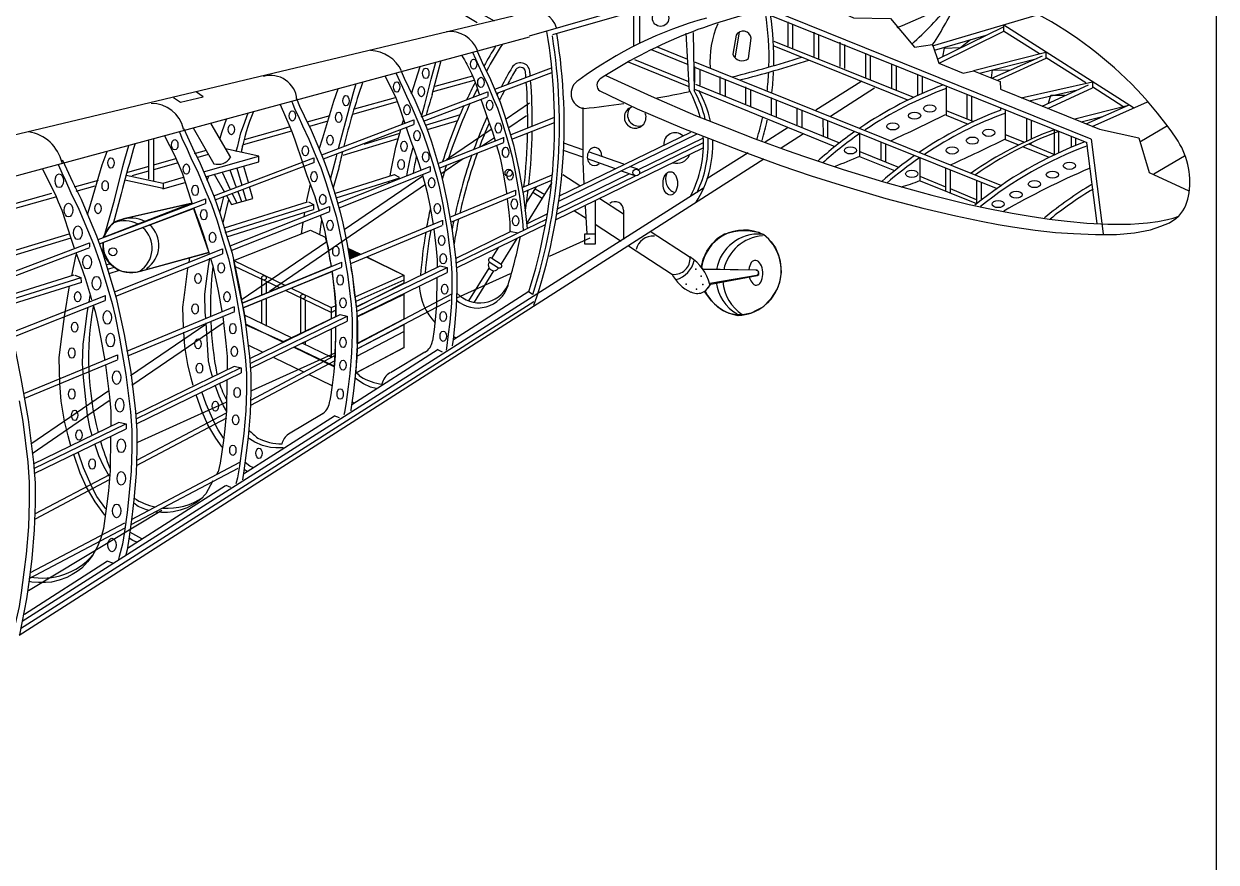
# Model space of a CAD drawing. Extents: x 4.3 to 16.6, y -10.2 to -1.3.
# Drawn here: x 12.383 to 16.594, y -5.822 to -2.862 of the extents above; entities that cross this region are included whole.
import ezdxf

# ---------------------------------------------------------------- set-up
doc = ezdxf.new("R2010")
doc.units = 0
doc.header["$MEASUREMENT"] = 0
doc.linetypes.add('0', pattern=[0])
doc.layers.get('0').update_dxf_attribs({"linetype": 'CONTINUOUS'})
doc.layers.add('1', color=7, linetype='CONTINUOUS')
doc.layers.add('2', color=7, linetype='CONTINUOUS')

# ---------------------------------------------------------------- blocks, each defined once
blk = doc.blocks.new('UNITCIRCLE0')
at = {"color": 0, "linetype": '0'}
blk.add_circle((0, 0), 1, dxfattribs=at)
blk = doc.blocks.new('75')
at = {"color": 0, "linetype": '0'}
blk.add_arc((0, 0), 1, 274.3775, 224.0945, dxfattribs=at)
blk = doc.blocks.new('86')
at = {"color": 0, "linetype": '0'}
blk.add_arc((0, 0), 1, 287.6478, 60.185, dxfattribs=at)
blk = doc.blocks.new('87')
at = {"color": 0, "linetype": '0'}
blk.add_arc((0, 0), 1, 288.1955, 61.4382, dxfattribs=at)
blk = doc.blocks.new('89')
at = {"color": 0, "linetype": '0'}
blk.add_arc((0, 0), 1, 107.05759, 73.83159, dxfattribs=at)

msp = doc.modelspace()

# ---------------------------------------------------------------- linework, layer by layer
at = {"layer": '1', "color": 7, "linetype": '0'}
for p, q in [((14.749458, -2.737336), (14.168305, -2.904882)), ((14.745111, -2.757834), (14.249767, -2.900641)), ((14.535945, -2.815859), (14.535945, -2.938905)), ((14.557582, -2.81262), (14.557582, -2.929193)), ((12.015532, -3.333522), (14.11113, -2.832839)), ((14.721547, -2.894707), (14.732881, -3.101303)), ((14.746481, -2.892333), (14.751015, -3.098928)), ((14.898416, -2.901747), (14.886645, -2.968966)), ((14.909046, -2.891008), (14.894238, -2.982092)), ((12.062643, -3.477628), (14.168972, -2.906852)), ((14.942077, -2.983285), (14.951189, -2.912088)), ((14.539253, -2.986945), (14.730737, -3.065035)), ((14.046779, -3.092335), (14.246807, -3.016574)), ((13.97234, -3.061377), (13.827173, -3.101895)), ((13.967747, -3.045794), (13.834349, -3.083029)), ((14.051447, -3.107207), (14.247666, -3.032887)), ((15.180361, -3.164782), (15.338449, -3.064897)), ((13.01614, -3.119278), (12.992606, -3.103325)), ((13.787971, -3.19036), (14.021095, -3.102064)), ((14.021199, -3.101273), (14.021199, -3.118267)), ((14.755334, -3.075066), (15.263267, -3.282208)), ((15.232176, -3.187467), (15.387809, -3.087908)), ((12.912191, -3.12201), (12.936302, -3.138354)), ((12.936302, -3.138354), (13.01614, -3.119278)), ((13.702045, -3.136822), (13.54359, -3.18105)), ((13.694001, -3.122203), (13.549924, -3.162419)), ((13.794229, -3.204629), (14.020978, -3.118747)), ((14.086648, -3.196727), (14.168693, -3.140657)), ((14.356945, -3.157212), (14.356945, -3.347146)), ((13.463992, -3.186404), (13.382922, -3.209032)), ((13.760648, -3.200049), (13.760648, -3.217042)), ((13.924312, -3.183339), (13.800849, -3.220888)), ((14.096287, -3.227133), (14.158535, -3.184592)), ((14.1021, -3.253171), (14.25745, -3.191602)), ((12.981688, -3.22899), (13.054021, -3.355286)), ((13.044093, -3.214131), (13.112461, -3.333505)), ((13.328908, -3.240973), (13.157548, -3.288804)), ((13.3243, -3.225395), (13.161095, -3.270949)), ((13.456442, -3.205375), (13.391534, -3.223492)), ((13.435098, -3.324013), (13.760163, -3.200892)), ((13.441708, -3.338148), (13.760749, -3.217309)), ((13.914337, -3.203478), (13.807405, -3.236001)), ((13.876363, -3.340434), (14.033051, -3.233355)), ((14.10707, -3.268927), (14.257316, -3.209381)), ((15.000688, -3.278306), (15.082595, -3.226553)), ((12.824696, -3.410262), (12.824696, -3.275051)), ((12.840837, -3.267622), (12.840837, -3.416204)), ((13.703732, -3.267532), (13.509381, -3.326644)), ((13.710165, -3.248471), (13.583373, -3.287033)), ((13.845609, -3.354824), (14.077741, -3.262825)), ((13.84983, -3.370877), (14.078659, -3.280186)), ((13.999468, -3.293298), (14.044853, -3.26228)), ((14.077484, -3.262178), (14.077484, -3.279405)), ((14.272791, -3.487637), (14.761544, -3.249711)), ((14.275286, -3.469214), (14.738121, -3.243906)), ((14.357096, -3.305894), (14.290422, -3.282253)), ((14.553736, -3.375367), (14.783289, -3.263621)), ((14.558219, -3.390392), (14.78343, -3.280759)), ((15.058197, -3.29876), (15.136013, -3.24898)), ((13.026849, -3.308421), (12.984682, -3.32019)), ((13.034332, -3.323195), (12.997428, -3.333497)), ((13.21287, -3.328541), (13.095195, -3.30308)), ((14.262957, -3.551958), (14.782712, -3.29894)), ((14.357136, -3.332733), (14.288913, -3.308542)), ((14.502627, -3.357495), (14.377357, -3.313078)), ((14.795226, -3.408123), (14.941011, -3.31601)), ((15.334915, -3.311774), (15.471514, -3.36814)), ((12.366353, -5.020723), (14.996206, -3.338416)), ((12.824071, -3.365021), (12.749311, -3.385889)), ((12.928338, -3.352782), (12.841149, -3.377118)), ((12.919154, -3.338481), (12.841399, -3.360184)), ((13.017187, -3.383667), (13.21287, -3.328541)), ((13.024396, -3.401914), (13.212732, -3.348856)), ((13.053882, -3.4684), (13.407106, -3.334614)), ((13.058367, -3.48334), (13.406989, -3.351298)), ((13.176187, -3.422094), (13.160198, -3.365342)), ((13.212732, -3.348856), (13.212732, -3.328541)), ((13.406825, -3.334934), (13.406825, -3.351928)), ((13.491554, -3.495145), (13.817947, -3.365788)), ((13.817849, -3.365538), (13.817849, -3.382765)), ((13.856179, -3.391219), (13.935064, -3.33731)), ((14.356945, -3.347146), (14.361328, -3.427517)), ((14.472378, -3.373595), (14.374037, -3.338725)), ((14.551612, -3.374865), (14.52347, -3.364887)), ((12.744832, -3.395403), (12.875316, -3.423634)), ((12.82382, -3.381955), (12.764381, -3.398545)), ((12.875316, -3.423634), (12.947371, -3.403335)), ((13.055439, -3.392432), (13.09175, -3.455834)), ((13.083805, -3.385002), (13.110972, -3.443506)), ((13.110752, -3.377573), (13.132297, -3.435944)), ((13.134863, -3.371629), (13.152608, -3.431269)), ((13.480778, -3.460196), (13.692117, -3.394012)), ((13.485606, -3.47535), (13.710838, -3.404815)), ((13.497144, -3.510655), (13.818118, -3.383445)), ((13.514802, -3.587522), (13.791861, -3.398182)), ((13.690729, -3.393768), (13.709077, -3.403378)), ((14.1425, -3.439235), (14.249323, -3.395015)), ((14.265177, -3.533045), (14.54301, -3.397796)), ((14.268015, -3.514456), (14.521139, -3.391236)), ((14.287066, -3.393145), (14.346789, -3.431931)), ((14.541654, -3.398158), (14.493821, -3.381198)), ((15.546939, -3.399263), (15.637938, -3.436814)), ((12.376927, -4.970154), (14.783988, -3.441122)), ((12.64514, -3.414964), (12.560713, -3.43853)), ((12.633791, -3.434996), (12.56679, -3.453698)), ((12.73957, -3.412821), (12.87578, -3.442291)), ((12.874252, -3.444211), (12.952878, -3.42206)), ((12.875316, -3.423634), (12.875316, -3.441464)), ((13.157015, -3.446083), (13.168902, -3.486039)), ((13.192078, -3.478506), (13.180377, -3.43697)), ((13.250406, -3.8052), (13.802153, -3.428141)), ((13.888111, -3.544541), (14.119027, -3.448952)), ((14.119027, -3.448952), (14.119027, -3.466178)), ((14.145997, -3.455642), (14.24776, -3.413517)), ((14.191893, -3.437348), (14.158363, -3.491185)), ((14.247695, -3.422242), (14.160371, -3.562458)), ((14.188776, -3.443631), (14.22255, -3.464666)), ((15.654121, -3.443492), (15.746456, -3.481593)), ((12.495425, -3.473617), (12.297216, -3.528942)), ((12.481136, -3.460742), (12.300673, -3.511114)), ((12.645207, -3.623187), (13.024652, -3.479471)), ((12.735653, -3.548931), (12.977388, -3.493098)), ((13.024617, -3.479379), (13.024617, -3.495311)), ((13.105418, -3.481659), (13.086459, -3.564346)), ((13.092183, -3.581892), (13.385429, -3.490057)), ((13.098338, -3.467334), (13.11687, -3.499692)), ((13.11687, -3.499692), (13.192078, -3.478506)), ((13.11879, -3.46034), (13.134863, -3.494954)), ((13.138769, -3.45348), (13.151883, -3.489011)), ((13.387994, -3.489874), (13.406342, -3.499485)), ((13.89055, -3.561386), (14.119248, -3.466714)), ((14.180263, -3.455895), (14.213537, -3.476617)), ((14.401108, -3.485944), (14.401108, -3.602826)), ((14.417701, -3.477984), (14.500955, -3.532051)), ((12.650227, -3.637925), (13.024886, -3.496021)), ((13.094694, -3.597771), (13.404953, -3.500609)), ((13.100381, -3.613011), (13.40591, -3.51733)), ((13.111487, -3.645774), (13.463144, -3.506404)), ((13.115909, -3.661748), (13.463315, -3.524062)), ((13.406342, -3.499485), (13.406342, -3.517333)), ((13.463013, -3.506978), (13.463013, -3.523299)), ((14.159163, -3.567446), (14.231483, -3.53224)), ((14.32838, -3.521905), (14.368744, -3.548118)), ((14.365581, -3.505461), (14.370892, -3.602826)), ((14.501328, -3.51901), (14.501328, -3.623461)), ((13.534336, -3.690987), (13.861042, -3.555746)), ((13.537514, -3.707526), (13.860944, -3.573641)), ((13.861121, -3.555032), (13.861121, -3.572258)), ((14.160324, -3.584089), (14.228645, -3.55083)), ((14.161984, -3.60111), (14.224954, -3.570457)), ((14.400838, -3.56896), (14.492287, -3.628351)), ((12.541598, -3.603887), (12.254405, -3.691237)), ((12.549635, -3.618548), (12.258661, -3.707048)), ((13.12451, -3.69732), (13.395544, -3.589903)), ((13.395544, -3.589903), (13.447546, -3.61498)), ((13.90758, -3.689917), (14.104655, -3.593981)), ((13.909125, -3.706372), (14.160324, -3.584089)), ((13.910916, -3.72333), (14.161984, -3.60111)), ((14.124746, -3.61966), (14.068527, -3.708958)), ((14.10428, -3.594187), (14.129194, -3.599474)), ((14.240038, -3.681339), (14.383436, -3.616544)), ((14.598551, -3.595433), (14.736537, -3.685044)), ((12.278507, -3.762076), (12.615091, -3.634594)), ((12.284451, -3.776465), (12.616212, -3.650808)), ((12.615034, -3.634445), (12.615034, -3.649315)), ((12.703376, -3.807518), (13.084416, -3.656502)), ((13.084813, -3.655768), (13.084813, -3.673124)), ((13.150424, -3.836535), (13.452993, -3.629762)), ((13.526911, -3.653253), (13.57203, -3.675012)), ((14.059169, -3.650461), (14.035617, -3.688277)), ((14.518959, -3.645672), (14.673895, -3.746293)), ((12.708392, -3.823255), (13.084543, -3.674178)), ((12.795611, -3.734379), (13.036395, -3.668576)), ((13.12451, -3.69732), (13.305141, -3.784428)), ((13.154341, -3.848289), (13.506207, -3.702631)), ((13.50542, -3.702819), (13.50542, -3.720046)), ((13.594327, -3.685764), (13.725524, -3.749032)), ((14.027026, -3.70227), (14.059533, -3.722515)), ((14.035539, -3.688891), (14.068813, -3.709615)), ((12.674288, -3.712762), (12.688766, -3.708228)), ((12.678487, -3.728115), (12.702816, -3.720495)), ((12.684349, -3.743299), (12.721236, -3.731747)), ((13.284532, -3.792573), (13.128252, -3.717865)), ((13.157958, -3.864645), (13.505691, -3.720699)), ((13.556571, -3.860789), (13.853253, -3.716363)), ((13.558116, -3.877243), (13.878085, -3.721483)), ((13.559227, -3.894534), (13.877824, -3.73944)), ((13.85322, -3.716295), (13.878134, -3.721581)), ((13.878134, -3.721581), (13.878134, -3.739422)), ((13.912641, -3.829273), (14.102314, -3.743569)), ((13.954127, -3.839929), (14.026384, -3.723742)), ((13.974346, -3.844434), (14.043128, -3.733076)), ((14.968054, -3.731203), (14.779952, -3.728347)), ((12.302392, -3.829229), (12.561353, -3.74813)), ((12.304529, -3.845225), (12.585151, -3.757344)), ((12.308522, -3.860996), (12.587582, -3.773604)), ((12.563484, -3.748379), (12.585037, -3.756981)), ((12.585037, -3.756981), (12.586063, -3.774184)), ((13.222014, -3.762422), (13.222014, -3.819872)), ((13.239403, -3.772231), (13.239403, -3.812866)), ((13.553201, -3.825705), (13.725615, -3.748843)), ((13.556404, -3.840904), (13.72677, -3.764956)), ((13.725615, -3.748843), (13.725615, -3.777834)), ((14.970281, -3.749854), (14.805375, -3.778646)), ((12.339758, -3.951628), (12.671172, -3.820281)), ((12.670631, -3.820651), (12.670631, -3.838008)), ((13.468039, -3.880296), (13.307403, -3.803506)), ((13.329061, -3.795962), (13.468779, -3.86334)), ((13.359781, -3.831081), (13.359781, -3.957192)), ((13.559987, -3.99193), (13.895085, -3.815075)), ((13.725615, -3.814267), (13.725615, -3.902544)), ((13.900391, -3.975989), (14.166738, -3.805563)), ((14.16476, -3.805873), (14.179996, -3.816135)), ((12.344084, -3.967639), (12.670704, -3.838192)), ((12.371469, -4.996579), (14.184711, -3.842399)), ((12.746911, -4.016945), (13.126616, -3.859766)), ((13.126231, -3.86057), (13.126231, -3.876192)), ((13.222014, -3.839489), (13.222014, -3.919359)), ((13.239403, -3.833883), (13.239403, -3.929168)), ((13.377169, -3.836686), (13.377169, -3.945982)), ((13.468039, -3.880296), (13.484166, -3.873107)), ((13.468779, -3.86334), (13.483194, -3.856913)), ((13.468779, -3.86334), (13.468779, -3.903945)), ((13.888269, -3.836924), (13.557155, -4.011676)), ((12.749915, -4.033556), (13.128206, -3.876961)), ((13.328737, -3.970412), (13.162265, -3.890133)), ((13.181011, -4.043611), (13.499955, -3.888349)), ((13.181877, -4.060398), (13.525037, -3.893347)), ((13.183668, -4.077355), (13.524429, -3.911474)), ((13.500114, -3.888043), (13.525028, -3.89333)), ((13.525028, -3.89333), (13.525028, -3.91117)), ((12.759471, -4.10371), (13.025723, -3.921754)), ((12.765004, -4.136921), (13.087019, -3.916858)), ((13.165494, -3.920588), (13.299576, -3.985248)), ((13.468779, -3.940377), (13.468779, -4.037947)), ((13.558955, -4.035437), (13.72732, -3.946579)), ((13.725615, -3.922161), (13.725615, -4.004834)), ((13.173691, -3.995011), (13.227112, -4.020772)), ((13.468779, -4.037947), (13.366249, -3.988503)), ((13.377169, -3.983816), (13.377169, -3.993624)), ((12.383739, -4.167282), (12.713717, -4.030686)), ((12.713706, -4.030661), (12.713706, -4.046283)), ((13.184366, -4.19017), (13.482014, -4.033081)), ((13.188353, -4.156542), (13.482991, -4.023409)), ((13.265719, -4.039391), (13.370462, -4.089901)), ((13.337089, -4.003337), (13.480054, -4.072281)), ((13.541128, -4.205866), (13.846088, -4.010733)), ((13.554401, -4.094664), (13.725436, -4.004397)), ((13.799546, -4.021104), (13.678384, -4.094002)), ((13.862128, -4.02078), (13.845437, -4.012619)), ((12.386999, -4.183787), (12.713893, -4.048467)), ((12.778158, -4.23972), (13.127115, -4.069849)), ((12.77937, -4.256338), (13.150837, -4.075507)), ((13.125992, -4.07036), (13.150906, -4.075647)), ((13.150906, -4.075647), (13.150906, -4.093487)), ((13.481875, -4.051406), (13.183452, -4.208904)), ((12.780814, -4.273465), (13.150589, -4.093459)), ((13.391253, -4.099928), (13.471292, -4.138526)), ((12.407633, -4.344153), (12.682751, -4.15614)), ((12.412084, -4.378104), (12.684608, -4.191864)), ((12.785162, -4.338722), (13.098218, -4.197269)), ((12.785053, -4.400914), (13.096578, -4.236502)), ((13.159197, -4.450249), (13.479712, -4.245163)), ((13.439786, -4.237556), (13.318128, -4.310752)), ((13.498267, -4.252757), (13.479351, -4.245763)), ((12.417605, -4.415238), (12.720169, -4.267949)), ((12.41847, -4.432024), (12.743213, -4.27394)), ((12.419915, -4.449152), (12.743977, -4.291399)), ((12.71908, -4.268532), (12.743994, -4.273818)), ((12.743994, -4.273818), (12.743994, -4.291658)), ((13.098541, -4.253718), (12.779528, -4.422082)), ((12.763403, -4.611457), (13.145393, -4.409854)), ((12.422534, -4.592241), (12.686675, -4.452836)), ((13.138982, -4.431491), (12.763449, -4.629684)), ((12.684802, -4.472076), (12.423538, -4.609963)), ((12.749099, -4.712656), (13.095143, -4.491234)), ((13.114376, -4.498723), (13.097685, -4.491728)), ((12.871003, -4.579766), (12.40005, -4.863118)), ((12.407186, -4.799457), (12.740303, -4.623648)), ((12.740165, -4.641973), (12.400476, -4.82125)), ((12.385246, -4.945471), (12.678116, -4.758075)), ((12.697489, -4.765914), (12.677711, -4.75838))]:
    msp.add_line(p, q, dxfattribs=at)
for points in [[(15.179251, -2.778485), (15.312591, -2.839949), (15.443262, -2.842741), (15.5286, -2.943317), (15.592602, -2.934937), (15.61471, -3.000558), (15.700341, -3.035156), (15.736899, -3.027305), (15.830976, -3.065315), (15.831732, -3.092266), (16.181616, -3.233628), (16.320494, -3.264217), (16.356968, -3.386494), (16.497395, -3.451453)], [(16.138021, -3.281648), (14.981237, -2.816239)], [(16.152304, -3.269194), (15.018024, -2.810915)], [(15.081609, -2.854858), (15.081609, -2.940881)], [(15.097503, -2.862489), (15.097503, -2.947124)], [(15.591646, -2.938853), (15.966046, -2.828985)], [(15.173489, -2.891279), (15.173489, -2.977301)], [(15.189382, -2.898911), (15.189382, -2.983545)], [(15.598975, -2.954957), (15.782184, -2.901004)], [(15.609824, -2.985886), (15.843298, -2.871886)], [(15.843298, -2.888117), (15.616266, -3.000748)], [(15.843298, -2.866813), (15.843298, -2.887103)], [(15.970198, -2.967175), (15.843298, -2.887103)], [(16.301416, -3.15781), (15.843754, -2.86605)], [(14.619235, -2.942553), (14.726931, -2.985859)], [(15.031277, -2.92227), (15.524655, -3.120733)], [(15.031277, -2.938853), (15.503522, -3.130267)], [(15.265368, -2.926399), (15.265368, -3.012421)], [(15.281261, -2.93403), (15.281261, -3.018664)], [(15.632947, -2.947061), (15.627696, -2.97823)], [(15.632947, -2.947061), (15.691306, -2.945151), (15.725957, -2.916493)], [(13.611154, -2.95392), (13.613747, -2.953592)], [(13.928754, -2.972121), (13.935141, -2.9819), (13.939072, -2.989105), (13.94445, -2.997622), (13.947902, -3.004249), (13.965182, -3.039488), (13.972313, -3.055922), (13.980686, -3.077157), (13.992275, -3.112801)], [(13.967121, -2.961933), (13.989228, -3.008199), (14.001772, -3.037109), (14.020589, -3.075936), (14.041119, -3.125497), (14.0554, -3.159161), (14.070575, -3.202177), (14.08575, -3.252672), (14.10003, -3.300363), (14.107171, -3.331221), (14.117883, -3.383586), (14.133057, -3.469617), (14.143768, -3.558452), (14.146372, -3.590512)], [(13.983033, -2.955286), (13.984091, -2.957502), (13.993587, -2.979388), (14.006882, -3.00824), (14.027776, -3.050026), (14.049618, -3.102756), (14.064813, -3.138572), (14.080957, -3.184337), (14.097102, -3.238061), (14.112297, -3.288802), (14.119893, -3.321632), (14.131289, -3.377346), (14.147434, -3.468877), (14.158831, -3.563392), (14.160487, -3.583791)], [(14.730933, -3.006258), (14.600106, -2.953722)], [(15.356007, -2.965422), (15.356007, -3.051443)], [(15.371898, -2.973053), (15.371898, -3.057686)], [(15.736513, -3.0267), (15.992698, -2.961755), (15.992425, -2.98145)], [(15.757871, -3.035675), (15.961486, -2.984057)], [(15.801236, -3.052926), (15.980804, -2.974348)], [(15.992425, -2.983478), (15.821918, -3.061251)], [(16.133255, -3.070061), (15.992994, -2.98156)], [(13.7158, -3.028289), (13.71607, -3.028855), (13.726518, -3.052934), (13.741144, -3.084673), (13.764129, -3.130642), (13.788157, -3.188649), (13.804873, -3.228052), (13.822633, -3.278397), (13.840394, -3.3375), (13.857109, -3.393318), (13.865467, -3.429437), (13.878004, -3.490727), (13.895764, -3.59142), (13.908301, -3.695396), (13.91248, -3.746836), (13.91248, -3.797183), (13.910392, -3.860663), (13.904122, -3.93071), (13.898899, -3.976679), (13.895837, -3.998678)], [(13.751987, -3.109204), (13.782668, -3.011638)], [(13.788009, -3.189231), (13.799614, -3.146755), (13.821863, -3.057417), (13.837888, -2.996292)], [(13.825597, -3.111567), (13.857114, -2.991345)], [(14.517863, -2.99606), (14.73122, -3.08328)], [(14.75146, -3.012163), (14.751327, -3.068629)], [(14.751578, -2.995771), (15.835865, -3.43178)], [(15.818366, -3.44294), (14.752924, -3.015089)], [(14.769973, -3.021114), (14.770067, -3.077791)], [(15.447886, -3.003144), (15.447886, -3.089164)], [(15.463778, -3.010774), (15.463778, -3.095407)], [(15.80073, -3.052143), (15.804377, -3.023484), (15.862313, -3.02527)], [(13.494792, -3.301158), (13.546742, -3.109071), (13.557231, -3.07188)], [(13.659697, -3.045677), (13.688932, -3.106447), (13.695202, -3.11958), (13.703037, -3.137639), (13.710686, -3.160787), (13.728711, -3.21297)], [(13.696619, -3.034965), (13.710424, -3.064575), (13.720396, -3.084886), (13.734244, -3.116803), (13.755017, -3.159668), (13.777683, -3.214384), (13.793449, -3.251549), (13.810202, -3.299037), (13.826955, -3.354785), (13.842722, -3.407434), (13.850605, -3.441502), (13.86243, -3.499314), (13.879183, -3.594292), (13.891007, -3.692366), (13.894949, -3.740886), (13.894949, -3.788375), (13.892979, -3.848253), (13.887066, -3.914323), (13.882138, -3.957682), (13.87524, -4.007235), (13.87429, -4.013608)], [(14.438494, -3.04333), (14.59831, -3.11706), (14.755195, -3.184645), (14.866747, -3.22912), (14.961802, -3.265898), (15.078465, -3.308334), (15.140036, -3.330401), (15.276681, -3.376232), (15.418727, -3.4198), (15.589937, -3.466762), (15.721181, -3.499015), (15.794634, -3.514858), (15.874029, -3.529568), (15.93668, -3.540885), (16.003651, -3.55107), (16.067923, -3.558425), (16.137596, -3.565215), (16.21105, -3.569176), (16.290983, -3.569176), (16.32123, -3.566913), (16.351475, -3.564083), (16.387661, -3.559557), (16.421688, -3.552202), (16.441671, -3.547675), (16.461655, -3.540885)], [(14.841414, -3.047502), (14.841414, -3.107661)], [(14.859927, -3.056453), (14.859927, -3.116016)], [(15.539268, -3.040603), (15.539268, -3.114046)], [(15.555822, -3.04754), (15.555822, -3.106452)], [(15.905221, -3.1224), (16.156796, -3.065755), (16.157047, -3.087969)], [(13.426188, -3.303595), (13.439216, -3.264169), (13.477871, -3.13502), (13.493515, -3.090707)], [(14.41755, -3.098566), (14.549538, -3.161563), (14.706422, -3.229147), (14.822251, -3.273692), (14.913157, -3.30902), (15.056845, -3.361246), (15.163878, -3.39811), (15.266512, -3.430367), (15.427795, -3.477984), (15.558288, -3.511777), (15.674118, -3.539425), (15.763556, -3.557857), (15.82367, -3.570146), (15.874988, -3.577826), (15.954163, -3.590114), (16.026007, -3.597794), (16.090521, -3.602402), (16.16823, -3.605474), (16.241539, -3.605474), (16.306053, -3.599331), (16.361769, -3.588578), (16.398424, -3.57629), (16.429214, -3.564002), (16.451208, -3.548642), (16.460035, -3.541451)], [(14.752028, -3.091786), (15.24712, -3.294182)], [(14.93137, -3.08415), (14.93137, -3.144309)], [(14.949882, -3.093101), (14.949882, -3.152665)], [(15.640582, -3.081533), (15.640693, -3.185636)], [(15.713574, -3.110216), (15.713574, -3.196702)], [(15.933094, -3.132943), (16.104122, -3.094415)], [(15.979229, -3.152034), (16.142521, -3.07681)], [(15.99955, -3.159965), (16.157047, -3.087969)], [(16.001341, -3.141941), (16.01046, -3.113282), (16.0597, -3.113282)], [(16.264536, -3.152896), (16.157896, -3.085608)], [(13.288701, -3.146051), (13.322571, -3.225155), (13.331182, -3.245), (13.340638, -3.270739), (13.367476, -3.351173), (13.383129, -3.396852), (13.39576, -3.429866), (13.410398, -3.47136), (13.425738, -3.52241)], [(13.327871, -3.134308), (13.331619, -3.142162), (13.340727, -3.164423), (13.351655, -3.186684), (13.366833, -3.221666), (13.389601, -3.268645), (13.414441, -3.328613), (13.431722, -3.369347), (13.450083, -3.421393), (13.468444, -3.482492), (13.485723, -3.540197), (13.494364, -3.577535), (13.507324, -3.640897), (13.525684, -3.744992), (13.538646, -3.852481), (13.542965, -3.905659), (13.542965, -3.957707), (13.540806, -4.023333), (13.534325, -4.095746), (13.528925, -4.143269), (13.521364, -4.197577), (13.515965, -4.233785), (13.513773, -4.241948)], [(13.348775, -3.132311), (13.345505, -3.125458), (13.356985, -3.151918), (13.373057, -3.186796), (13.398314, -3.237311), (13.42472, -3.301056), (13.443089, -3.344353), (13.462606, -3.399679), (13.482123, -3.464626), (13.500492, -3.525966), (13.509677, -3.565656), (13.523454, -3.633008), (13.54297, -3.743659), (13.556746, -3.85792), (13.561339, -3.914447), (13.561339, -3.969773), (13.559044, -4.039532), (13.552155, -4.116507), (13.546414, -4.167022), (13.538378, -4.224751), (13.537863, -4.228208)], [(13.997132, -3.127739), (14.002369, -3.143846), (14.01533, -3.181672), (14.02579, -3.209012), (14.037912, -3.243373), (14.047362, -3.274822)], [(15.022006, -3.121871), (15.022006, -3.18203)], [(15.040519, -3.130822), (15.040519, -3.190387)], [(15.729959, -3.118138), (15.729959, -3.203305)], [(16.094286, -3.197288), (16.284189, -3.148785)], [(16.134644, -3.214652), (16.284033, -3.148435)], [(16.156263, -3.223712), (16.351379, -3.137054)], [(13.075639, -3.269211), (13.083746, -3.242122), (13.099279, -3.198128)], [(13.137423, -3.297597), (13.149502, -3.246803), (13.158746, -3.221749), (13.17509, -3.175523)], [(13.719795, -3.21618), (13.724972, -3.197645)], [(15.112644, -3.158293), (15.112644, -3.218451)], [(15.131157, -3.167244), (15.131157, -3.226807)], [(15.205208, -3.195589), (15.205462, -3.259184)], [(15.640547, -3.167556), (15.736916, -3.206491)], [(15.640577, -3.184453), (15.717797, -3.215651)], [(15.83268, -3.159071), (15.83268, -3.166384)], [(15.849066, -3.165672), (15.848837, -3.269094)], [(15.924059, -3.195382), (15.924059, -3.276655)], [(16.117348, -3.207103), (16.192019, -3.188493)], [(12.931765, -3.24187), (12.93381, -3.246154), (12.943955, -3.270953), (12.956129, -3.295751), (12.973038, -3.33472), (12.998401, -3.387056), (13.026073, -3.453861), (13.045323, -3.499238), (13.065778, -3.557218), (13.086231, -3.625283), (13.105482, -3.689565), (13.115107, -3.731159), (13.129544, -3.801745), (13.149998, -3.917708), (13.164436, -4.037449), (13.169249, -4.096691), (13.169249, -4.154672), (13.166842, -4.227779), (13.159623, -4.308447), (13.153608, -4.361387), (13.145185, -4.421887), (13.137415, -4.46452), (13.132368, -4.48568)], [(12.95014, -3.236195), (12.947988, -3.231684), (12.960604, -3.260761), (12.978266, -3.299089), (13.006021, -3.3546), (13.035038, -3.424649), (13.055223, -3.47223), (13.076671, -3.533027), (13.098119, -3.604399), (13.118304, -3.671804), (13.128397, -3.715419), (13.143536, -3.789433), (13.164983, -3.911028), (13.180122, -4.036588), (13.185169, -4.098707), (13.185169, -4.159504), (13.182646, -4.236162), (13.175076, -4.320748), (13.168768, -4.37626), (13.159937, -4.439701), (13.155141, -4.471851)], [(13.711165, -3.247079), (13.714549, -3.234964)], [(13.733294, -3.226233), (13.736066, -3.234257), (13.750309, -3.275825), (13.761804, -3.305868), (13.775124, -3.343628), (13.785154, -3.377007)], [(15.221711, -3.202985), (15.221711, -3.264407)], [(15.940444, -3.201983), (15.940444, -3.26812)], [(16.021502, -3.235036), (16.021502, -3.321858)], [(16.037355, -3.241831), (16.037355, -3.316336)], [(16.421743, -3.221997), (16.324629, -3.279501)], [(12.879381, -3.256432), (12.915216, -3.325381), (12.922787, -3.341242), (12.932248, -3.363048), (12.943434, -3.391459), (12.972133, -3.479724), (12.978072, -3.497056)], [(13.676832, -3.397973), (13.681145, -3.372372), (13.697289, -3.296761), (13.711537, -3.247346)], [(15.334882, -3.249567), (15.334882, -3.329723)], [(15.409586, -3.279145), (15.40984, -3.341696)], [(15.846368, -3.268786), (15.896289, -3.288956)], [(15.849132, -3.25183), (15.916924, -3.27922)], [(15.940713, -3.289129), (15.940713, -3.281907)], [(16.081316, -3.260705), (16.081316, -3.297073)], [(16.09717, -3.265991), (16.09717, -3.290651)], [(16.174097, -3.567076), (16.137245, -3.281126)], [(16.152304, -3.269194), (16.195267, -3.602544)], [(12.607513, -3.534454), (12.613663, -3.515845), (12.660341, -3.359887), (12.677238, -3.312031)], [(12.665951, -3.616446), (12.669904, -3.60071), (12.703075, -3.483585), (12.732599, -3.365031), (12.740337, -3.339903), (12.753617, -3.290802)], [(13.133229, -3.312143), (13.137207, -3.29617)], [(13.465917, -3.409904), (13.475616, -3.374947), (13.485789, -3.334446), (13.489697, -3.319995)], [(13.735326, -3.3988), (13.737726, -3.384552), (13.749847, -3.327783), (13.758562, -3.297592)], [(14.052283, -3.291223), (14.061442, -3.321806), (14.067145, -3.346457), (14.075703, -3.388288), (14.087824, -3.45701), (14.088281, -3.460793)], [(15.426089, -3.286541), (15.425792, -3.347961)], [(15.912037, -3.295319), (16.003914, -3.33244)], [(15.932672, -3.285583), (16.023485, -3.322274)], [(12.504187, -3.356577), (12.506149, -3.36069), (12.517309, -3.387967), (12.530701, -3.415246), (12.549299, -3.458113), (12.577199, -3.515682), (12.607638, -3.589166), (12.628815, -3.639082), (12.651315, -3.70286), (12.673813, -3.777731), (12.694988, -3.848442), (12.705576, -3.894196), (12.721457, -3.971839), (12.743957, -4.099398), (12.759838, -4.231115), (12.765133, -4.29628), (12.765133, -4.360058), (12.762486, -4.440476), (12.754544, -4.529212), (12.747928, -4.587445), (12.738663, -4.653996), (12.732045, -4.698364), (12.720135, -4.742732), (12.717876, -4.752105)], [(12.52499, -3.351169), (12.519858, -3.342383), (12.55542, -3.419362), (12.58592, -3.480363), (12.617806, -3.557339), (12.639989, -3.609625), (12.663557, -3.676437), (12.687125, -3.754866), (12.709308, -3.828938), (12.720399, -3.876867), (12.737035, -3.958201), (12.760604, -4.091821), (12.77724, -4.229799), (12.782786, -4.298062), (12.782786, -4.364872), (12.780013, -4.449111), (12.771695, -4.542064), (12.764763, -4.603065), (12.755058, -4.67278), (12.748126, -4.719256), (12.743373, -4.736963)], [(15.334874, -3.329638), (15.458079, -3.379415)], [(15.547254, -3.334569), (15.547254, -3.415567)], [(16.482023, -3.328357), (16.37429, -3.392629)], [(12.448106, -3.372857), (12.494453, -3.465682), (12.504851, -3.489647), (12.51712, -3.519952), (12.54868, -3.617861), (12.561062, -3.653992)], [(13.031104, -3.414804), (13.036579, -3.398235)], [(13.790648, -3.39531), (13.800982, -3.429818), (13.807249, -3.456907), (13.816652, -3.502875), (13.828405, -3.569508)], [(15.638103, -3.370057), (15.637891, -3.451484)], [(15.654127, -3.376772), (15.653952, -3.457728)], [(13.382006, -3.48997), (13.3828, -3.485255), (13.394998, -3.428126)], [(13.672598, -3.423114), (13.673575, -3.41731)], [(15.547982, -3.415738), (15.747606, -3.496345)], [(15.747773, -3.414893), (15.747773, -3.496762)], [(15.764276, -3.42229), (15.764345, -3.482795)], [(12.147948, -3.454774), (12.14774, -3.454196), (12.178268, -3.527258), (12.208426, -3.592413), (12.243182, -3.676319), (12.267361, -3.73331), (12.29305, -3.806134), (12.31874, -3.891621), (12.342918, -3.972361), (12.355007, -4.024603), (12.373141, -4.113258), (12.398831, -4.258904), (12.416965, -4.409299), (12.423009, -4.483706), (12.423009, -4.55653), (12.419987, -4.648349), (12.41092, -4.749668), (12.403364, -4.816159), (12.392786, -4.892149), (12.36798, -5.01911), (12.367272, -5.021744)], [(13.075175, -3.527734), (13.081267, -3.505778), (13.08981, -3.471768)], [(14.090581, -3.479869), (14.09638, -3.527974), (14.099233, -3.563082), (14.099233, -3.59602)], [(12.983271, -3.512228), (12.989333, -3.52992), (13.003214, -3.5662), (13.0193, -3.611797), (13.035384, -3.665326), (13.037778, -3.673318)], [(13.373304, -3.541629), (13.375753, -3.52709)], [(13.363997, -3.602707), (13.367129, -3.578286), (13.369793, -3.562473)], [(13.428747, -3.605581), (13.433496, -3.568544), (13.435569, -3.556235)], [(13.43015, -3.53715), (13.438812, -3.566076), (13.445701, -3.595843), (13.456033, -3.646358), (13.468696, -3.718145)], [(13.830979, -3.586747), (13.839375, -3.656377), (13.842509, -3.694957), (13.842509, -3.721274)], [(12.552201, -3.751606), (12.566982, -3.682377), (12.568708, -3.675334)], [(12.566373, -3.669493), (12.567582, -3.673022), (12.582835, -3.71289), (12.600511, -3.762997), (12.618187, -3.821819), (12.622385, -3.835837)], [(12.966504, -3.702795), (12.96922, -3.686676)], [(13.025452, -3.900467), (13.023788, -3.879989), (13.022067, -3.817747), (13.027232, -3.778959), (13.034983, -3.718522), (13.039991, -3.688783)], [(13.042956, -3.690612), (13.050524, -3.71588), (13.058094, -3.748592), (13.069448, -3.804102), (13.082143, -3.876078)], [(12.946822, -3.933481), (12.944831, -3.861527), (12.951719, -3.80981), (12.962564, -3.725237)], [(13.471304, -3.734596), (13.481004, -3.81504), (13.484447, -3.857437), (13.484447, -3.896597)], [(12.549663, -4.351038), (12.539227, -4.316783), (12.526611, -4.263916), (12.515257, -4.193867), (12.51021, -4.131749), (12.507688, -4.040553), (12.515257, -3.983721), (12.526611, -3.895168), (12.544823, -3.787056)], [(13.842201, -3.756582), (13.840941, -3.854109), (13.836241, -3.906645), (13.832323, -3.94112), (13.826756, -3.981117)], [(12.613441, -3.843709), (12.61725, -3.821097)], [(12.624085, -4.314544), (12.617669, -4.291986), (12.607452, -4.24382), (12.593403, -4.110026), (12.590849, -4.060523), (12.592127, -3.992287), (12.598238, -3.949817), (12.606754, -3.883403), (12.610232, -3.86276)], [(12.628178, -3.855178), (12.634824, -3.877373), (12.643143, -3.91332), (12.655621, -3.974321), (12.668976, -4.050045)], [(13.085212, -3.893478), (13.085533, -3.895298), (13.096889, -3.989469), (13.100673, -4.036057), (13.100673, -4.081656), (13.10067, -4.081815)], [(12.981386, -4.138679), (12.973533, -4.112897), (12.962051, -4.064789), (12.951719, -4.001045), (12.947637, -3.950797)], [(13.049446, -4.106568), (13.043592, -4.087354), (13.034983, -4.051272), (13.026959, -3.917839)], [(13.484037, -3.930686), (13.482725, -4.032329), (13.477559, -4.09006), (13.473254, -4.127947), (13.467227, -4.171245), (13.464205, -4.191504)], [(12.671995, -4.067161), (12.673297, -4.074537), (12.685774, -4.17802), (12.689932, -4.229216), (12.689932, -4.279324), (12.68989, -4.282622)], [(13.100216, -4.117028), (13.098781, -4.228246), (13.093102, -4.291687), (13.088372, -4.333321), (13.081748, -4.380901), (13.077018, -4.412621), (13.068889, -4.4429)], [(13.628012, -4.148586), (13.607444, -4.143874), (13.583154, -4.133202), (13.565916, -4.12171), (13.553432, -4.112198)], [(13.088413, -4.324804), (13.069101, -4.294746), (13.054939, -4.268253), (13.026709, -4.204366), (13.011753, -4.161485)], [(13.099833, -4.230455), (13.088367, -4.210934), (13.072868, -4.176656), (13.059232, -4.137557)], [(12.366557, -4.19232), (12.379395, -4.265105), (12.396721, -4.408796), (12.402495, -4.479886), (12.402495, -4.549462), (12.399609, -4.637191), (12.390945, -4.733993), (12.383727, -4.79752), (12.373621, -4.870121), (12.366401, -4.918523), (12.340135, -5.036084)], [(13.08338, -4.356139), (13.060785, -4.324578), (13.033232, -4.277673), (13.012567, -4.231968), (12.991603, -4.171861)], [(13.548968, -4.20064), (13.54233, -4.195583)], [(12.689435, -4.317857), (12.687854, -4.440413), (12.681614, -4.510128), (12.676415, -4.55588), (12.669137, -4.608166), (12.663939, -4.643023), (12.65458, -4.67788), (12.643143, -4.707291), (12.625465, -4.738882), (12.60779, -4.761756), (12.588034, -4.783543), (12.571397, -4.795524), (12.55372, -4.806417), (12.535006, -4.81622), (12.507971, -4.826025), (12.480936, -4.832561), (12.459101, -4.834739), (12.435185, -4.834739), (12.41127, -4.832561), (12.402348, -4.830516)], [(13.299433, -4.358258), (13.293295, -4.35887), (13.273492, -4.35887), (13.253688, -4.357067), (13.226134, -4.350751), (13.199442, -4.339025), (13.180499, -4.326396), (13.175252, -4.322399)], [(12.672605, -4.573899), (12.641364, -4.530132), (12.625588, -4.500621), (12.594139, -4.429451), (12.574746, -4.373846)], [(12.686274, -4.460019), (12.665419, -4.424516), (12.648388, -4.386848), (12.633833, -4.345119)], [(12.668825, -4.596494), (12.635109, -4.549399), (12.604831, -4.497854), (12.582123, -4.44763), (12.559282, -4.382145)], [(13.192415, -4.428484), (13.181378, -4.422965), (13.164874, -4.41039)], [(13.068947, -4.442277), (13.063271, -4.45242)], [(13.171639, -4.441998), (13.161429, -4.435191)], [(13.050928, -4.474972), (13.025922, -4.520668), (13.007944, -4.540493), (12.992805, -4.551397), (12.97672, -4.56131), (12.959688, -4.570231), (12.935086, -4.579152), (12.910485, -4.585101), (12.890615, -4.587083), (12.868853, -4.587083), (12.849517, -4.585322)], [(12.821701, -4.579282), (12.816812, -4.578162), (12.787478, -4.565275), (12.771068, -4.554335)], [(12.799796, -4.679597), (12.757132, -4.656857)], [(12.782479, -4.692079), (12.767577, -4.685532), (12.755126, -4.677231)]]:
    msp.add_lwpolyline(points, dxfattribs=at)
for points in [[(12.661592, -3.633973), (12.98222, -3.513357), (13.036143, -3.66909), (12.784014, -3.737795), (12.754866, -3.739322), (12.73009, -3.736269), (12.714059, -3.730161), (12.700943, -3.721001), (12.689283, -3.71184), (12.679082, -3.696572), (12.671795, -3.685884), (12.665965, -3.672143), (12.663051, -3.658402), (12.663051, -3.6355)], [(12.664508, -3.614125), (12.683454, -3.580536), (12.700943, -3.562214), (12.715516, -3.556107), (12.737377, -3.548473), (12.97639, -3.495035), (12.664508, -3.615652)], [(13.12451, -3.69732), (13.395544, -3.589903), (13.447546, -3.61498), (13.457331, -3.650768), (13.463161, -3.690464), (13.467532, -3.710313), (13.468989, -3.717947), (13.154341, -3.848289), (13.142533, -3.791233), (13.136703, -3.760697), (13.129416, -3.724054), (13.125045, -3.696571)], [(14.363917, -3.639352), (14.363917, -3.602826), (14.401108, -3.602826), (14.401108, -3.639352)], [(14.776273, -3.717946), (14.782103, -3.691991), (14.795219, -3.664508), (14.814165, -3.638552), (14.833112, -3.618704), (14.857887, -3.603436), (14.88995, -3.594276), (14.913268, -3.591222), (14.939501, -3.591222), (14.97885, -3.597329), (15.003626, -3.61107), (15.022573, -3.630918), (15.037147, -3.652294), (15.048805, -3.678249), (15.054635, -3.699624), (15.057549, -3.737794), (15.05172, -3.774437), (15.042975, -3.797339), (15.019657, -3.833982), (14.993424, -3.861464), (14.971563, -3.872152), (14.95116, -3.88284), (14.922012, -3.888947), (14.898694, -3.888947), (14.873919, -3.884366), (14.8506, -3.873679), (14.834569, -3.861464), (14.811251, -3.84009), (14.793762, -3.81566), (14.787932, -3.808027), (14.809793, -3.780544), (14.973021, -3.750009), (14.97885, -3.746955), (14.977393, -3.737794), (14.975936, -3.73474), (14.973021, -3.731687), (14.782103, -3.728633), (14.776273, -3.719473)], [(13.527286, -3.653821), (13.569551, -3.673669), (13.534573, -3.688938), (13.528743, -3.655348)], [(13.594326, -3.684357), (13.725524, -3.749032), (13.725492, -3.777491), (13.557891, -3.861465), (13.554976, -3.833983), (13.550604, -3.811081), (13.547688, -3.777491), (13.544774, -3.751536), (13.540401, -3.730161), (13.537487, -3.707259), (13.594326, -3.684357)], [(13.157958, -3.864645), (13.162265, -3.890133), (13.167309, -3.924064), (13.299932, -3.983609), (13.485021, -3.895055), (13.485021, -3.856885), (13.480649, -3.803447), (13.476276, -3.772911), (13.473362, -3.736268), (13.157958, -3.864645)], [(13.725492, -3.815662), (13.725492, -3.904215), (13.560806, -3.989716), (13.560806, -3.962233), (13.560806, -3.934752), (13.560806, -3.902689), (13.560806, -3.896582), (13.724034, -3.817188)], [(13.337089, -4.003337), (13.483563, -3.931698), (13.483563, -3.975975), (13.482106, -3.99735), (13.479192, -4.070636), (13.339282, -4.003457)], [(13.725492, -3.922537), (13.725492, -4.004983), (13.556434, -4.093538), (13.557891, -4.059948), (13.559348, -4.037046), (13.560806, -4.009564), (13.724034, -3.924064)]]:
    msp.add_lwpolyline(points, close=True, dxfattribs=at)
for centre, radius in [((14.631764, -2.841763), 0.028704), ((14.095247, -3.387868), 0.012717), ((14.545974, -3.386677), 0.011811), ((12.697826, -3.666159), 0.014015), ((13.231378, -3.758218), 0.008071), ((13.369143, -3.824075), 0.008071)]:
    msp.add_circle(centre, radius, dxfattribs=at)
for centre, radius, start, end in [((13.894206, 0.931944), 4.119212, 292.458893, 296.971283), ((15.311562, -4.047733), 1.383712, 34.428749, 70.995499), ((14.187107, -2.89572), 0.079332, 15.119017, 100.576889), ((15.366048, -4.50808), 1.733969, 101.545784, 123.13221), ((14.746095, -2.060233), 1.165631, 311.515076, 321.025085), ((14.721902, -2.347899), 1.049953, 326.011658, 335.706573), ((15.167898, -4.180041), 1.390501, 105.616058, 126.373016), ((15.140693, -2.994394), 0.334567, 156.605453, 183.919876), ((14.03306, -2.982475), 0.981896, 358.261749, 9.360318), ((14.012691, -2.985508), 1.01923, 358.627136, 8.78275), ((13.888159, -2.992879), 0.104204, 20.613657, 96.527542), ((12.292632, -3.216191), 1.965031, 342.47229, 9.608508), ((12.309791, -3.216191), 1.965031, 342.172852, 9.15729), ((12.326315, -3.216191), 1.965031, 341.042755, 9.37823), ((14.923202, -2.91508), 0.028146, 6.101281, 151.724747), ((15.579023, -3.889817), 1.80042, 148.10611, 150.772064), ((15.594242, -3.89608), 1.80042, 147.651733, 151.179413), ((13.60461, -3.079826), 0.123665, 24.873838, 88.695641), ((13.880606, 0.946193), 4.119212, 284.125549, 287.652283), ((14.919163, -2.957541), 0.034466, 199.360275, 311.67218), ((15.665445, -3.917149), 1.80042, 149.924927, 152.455307), ((15.680121, -3.922843), 1.80042, 150.053513, 151.918976), ((14.13624, -3.033271), 0.034181, 7.017811, 147.482544), ((14.136189, -3.033911), 0.019089, 9.577032, 148.657654), ((12.197621, -3.207789), 1.965031, 4.615896, 5.168548), ((12.213661, -3.21102), 1.965031, 4.840143, 5.312376), ((13.894206, 0.931944), 4.119212, 284.292236, 287.820984), ((14.012691, -2.985508), 1.01923, 353.282837, 357.429352), ((13.25421, -3.137413), 0.093909, 5.708163, 105.470734), ((16.075851, -3.92647), 2.639591, 161.058502, 166.125595), ((15.579023, -3.889817), 1.80042, 152.845886, 155.020813), ((12.197621, -3.207789), 1.965031, 359.35614, 4.097898), ((12.213661, -3.21102), 1.965031, 359.661682, 4.370332), ((14.369406, -3.107378), 0.053716, 119.104988, 262.237915), ((14.432505, -3.077558), 0.025786, 123.39917, 234.554459), ((14.03306, -2.982475), 0.981896, 353.134674, 357.013611), ((14.746095, -2.060233), 1.165631, 300.578949, 300.717804), ((15.6862, -3.711648), 1.954978, 162.124466, 164.349304), ((15.594242, -3.89608), 1.80042, 153.377701, 154.54361), ((15.665445, -3.917149), 1.80042, 153.203629, 153.507339), ((15.680121, -3.922843), 1.80042, 152.698639, 153.96167), ((13.894206, 0.931944), 4.119212, 280.13266, 281.715851), ((14.395297, -3.286368), 0.388119, 14.363451, 29.251333), ((14.411775, -3.286531), 0.388119, 13.099251, 29.251333), ((14.428253, -3.286204), 0.388119, 11.989803, 29.251333), ((16.104351, -4.357014), 1.364738, 110.302658, 124.297592), ((16.113497, -4.370211), 1.364738, 110.272835, 123.775177), ((12.834173, -3.257409), 0.115023, 12.195368, 90.751427), ((15.579023, -3.889817), 1.80042, 155.726425, 162.4823), ((15.594242, -3.89608), 1.80042, 155.231873, 161.983154), ((13.894206, 0.931944), 4.119212, 276.522919, 278.478851), ((14.542128, -3.191478), 0.03833, 109.142174, 20.854776), ((13.939983, -3.474041), 0.805494, 157.897629, 168.706375), ((15.665445, -3.917149), 1.80042, 156.19989, 160.086273), ((14.554426, -3.183382), 0.039257, 141.784225, 288.457062), ((14.03306, -2.982475), 0.981896, 343.086945, 347.801788), ((11.791422, 4.659157), 8.733981, 294.726685, 296.131104), ((16.313745, -4.443431), 1.364738, 110.615486, 124.222832), ((16.322891, -4.456628), 1.364738, 110.302589, 123.749969), ((15.680121, -3.922843), 1.80042, 156.739395, 159.672165), ((12.213661, -3.21102), 1.965031, 353.64447, 359.133362), ((14.012691, -2.985508), 1.01923, 343.624207, 347.774506), ((16.104351, -4.357014), 1.364738, 125.165215, 132.239059), ((16.500933, -4.513229), 1.364738, 110.545036, 124.482643), ((16.516165, -4.51914), 1.364738, 110.545044, 124.482643), ((12.377419, -3.385549), 0.144618, 13.222054, 81.133018), ((28.825312, -7.82111), 16.67861, 164.213196, 165.22641), ((12.197621, -3.207789), 1.965031, 353.301361, 358.873016), ((14.682835, -3.286272), 0.040067, 46.828144, 183.483459), ((14.395297, -3.286368), 0.388119, 332.039215, 4.066544), ((14.428253, -3.286204), 0.388119, 328.06897, 2.165672), ((14.411775, -3.286531), 0.388119, 334.02536, 3.150664), ((16.113497, -4.370211), 1.364738, 124.689827, 128.465805), ((12.000817, 4.57274), 8.733981, 294.754456, 296.131104), ((16.608803, -4.556437), 1.364738, 110.545029, 129.432251), ((16.231985, -3.419481), 0.268888, 351.72345, 34.895164), ((13.939983, -3.474041), 0.805494, 166.864883, 168.015778), ((16.075851, -3.92647), 2.639591, 166.572098, 167.950546), ((15.665445, -3.917149), 1.80042, 160.781235, 167.83728), ((15.680121, -3.922843), 1.80042, 160.400177, 167.385483), ((14.689329, -3.305847), 0.04823, 253.192184, 336.302673), ((16.113497, -4.370211), 1.364738, 128.465805, 131.773346), ((16.617947, -4.569634), 1.364738, 110.545036, 128.866547), ((13.068763, -3.305548), 0.051876, 253.489761, 327.390106), ((15.6862, -3.711648), 1.954978, 168.725418, 170.488373), ((15.594242, -3.89608), 1.80042, 162.703217, 164.250137), ((8.311419, 13.859217), 18.568037, 291.930542, 292.226318), ((16.313745, -4.443431), 1.364738, 125.107574, 131.314606), ((16.322891, -4.456628), 1.364738, 124.689735, 130.842041), ((14.492087, -3.70175), 1.04968, 161.888672, 165.570847), ((14.699389, -3.410421), 0.050202, 155.10759, 248.82373), ((17.244795, -5.957148), 2.808765, 113.055801, 119.926178), ((12.213661, -3.21102), 1.965031, 350.923523, 353.064667), ((15.319119, -2.860462), 0.599578, 285.761749, 292.342285), ((16.854961, -4.6002), 1.364738, 120.802124, 129.432144), ((16.864109, -4.613397), 1.364738, 121.110458, 128.866455), ((14.471164, -3.519537), 0.030156, 1.000636, 128.257812), ((16.349701, -3.442384), 0.149211, 318.941376, 353.920166), ((15.579023, -3.889817), 1.80042, 167.970184, 170.038132), ((14.471164, -3.519537), 0.030156, 336.675385, 338.89621), ((12.761301, -3.64185), 0.097913, 127.820641, 164.22963), ((12.739225, -3.653656), 0.096897, 60.604877, 113.066223), ((12.763425, -3.643998), 0.096897, 60.532887, 113.066223), ((12.763425, -3.643998), 0.096897, 303.21106, 49.162327), ((15.665445, -3.917149), 1.80042, 168.506119, 169.434479), ((15.680121, -3.922843), 1.80042, 168.079788, 171.008102), ((12.739225, -3.653656), 0.096897, 303.21106, 48.133823), ((15.579023, -3.889817), 1.80042, 170.676651, 175.566833), ((15.594242, -3.89608), 1.80042, 170.205551, 175.093674), ((12.213661, -3.21102), 1.965031, 343.031097, 348.232178), ((14.604194, -3.670269), 0.059424, 84.519333, 168.446228), ((14.927043, -3.741046), 0.151574, 63.565346, 172.937576), ((14.978722, -3.755293), 0.151574, 85.800507, 169.822525), ((15.003202, -3.760993), 0.151574, 94.120651, 168.053192), ((14.898839, -3.732239), 0.159055, 272.614014, 52.771103), ((12.761301, -3.64185), 0.097913, 175.095886, 288.456635), ((14.043127, -3.71348), 0.019685, 146.853348, 332.324341), ((14.031419, -3.695668), 0.00793, 58.69178, 236.366074), ((14.679386, -3.68949), 0.056761, 264.640411, 3.699049), ((14.661154, -3.67612), 0.092231, 286.222015, 346.442291), ((14.649, -3.822039), 0.162036, 14.525494, 57.984898), ((14.291998, -3.862687), 1.24969, 173.421921, 181.415848), ((13.990495, -3.773993), 0.211268, 163.261795, 163.57634), ((14.063342, -3.715466), 0.008011, 241.617538, 46.923763), ((14.796906, -3.680887), 0.140468, 207.075195, 245.332443), ((14.970281, -3.740528), 0.008071, 278.256866, 97.320671), ((13.990495, -3.773993), 0.211268, 183.513077, 222.797089), ((13.984955, -3.75147), 0.113462, 229.179199, 342.427368), ((13.993089, -3.735578), 0.111362, 223.6828, 333.932526), ((14.761087, -3.766173), 0.04747, 241.704056, 341.217133), ((14.978722, -3.755293), 0.151574, 187.212646, 239.502991), ((15.003202, -3.760993), 0.151574, 184.118866, 236.942871), ((14.927043, -3.741046), 0.151574, 204.446426, 261.64563), ((13.652648, -4.042529), 1.040829, 169.883926, 194.55278), ((14.291998, -3.862687), 1.24969, 182.290985, 190.937897), ((13.771832, -3.974094), 0.054823, 300.522766, 352.71994), ((13.990495, -3.773993), 0.211268, 245.067017, 247.493713), ((13.463946, -4.001506), 0.410869, 193.842743, 193.911377), ((13.826258, -3.837574), 0.370477, 222.953918, 226.70726), ((13.67355, -3.940299), 0.195281, 238.7397, 263.094025), ((13.703059, -4.143128), 0.05596, 118.610344, 169.858902), ((13.463946, -4.001506), 0.410869, 198.349411, 207.15065), ((13.408226, -4.191478), 0.055118, 304.453308, 358.499878), ((13.652648, -4.042529), 1.040829, 196.344635, 201.908081), ((13.463946, -4.001506), 0.410869, 225.895584, 231.73526), ((13.29401, -4.161241), 0.183484, 242.573837, 270.380615), ((13.348241, -4.356619), 0.055118, 123.274925, 167.562393), ((12.89165, -4.355348), 0.216705, 236.600204, 257.845703), ((12.89165, -4.355348), 0.216705, 265.328217, 305.217712), ((12.449138, -4.583528), 0.235006, 258.744354, 318.860474)]:
    msp.add_arc(centre, radius, start, end, dxfattribs=at)
at = {"layer": '1', "color": 7}
for p in [(14.756453, -3.727273), (14.722626, -3.78043), (14.775245, -3.752867), (14.780883, -3.782398), (14.758331, -3.798148)]:
    msp.add_point(p, dxfattribs=at)
at = {"layer": '1', "color": 7, "linetype": 'Continuous'}
msp.add_solid([(13.527286, -3.653821), (13.569551, -3.673669), (13.528743, -3.655348), (13.534573, -3.688938)], dxfattribs=at)
at = {"layer": '2', "color": 7, "linetype": '0'}
msp.add_line((16.593842, -1.306733), (16.593842, -10.161223), dxfattribs=at)

# ---------------------------------------------------------------- block references
at = {"layer": '1', "color": 7}
for name, p, xscale, yscale, rotation in [('86', (14.908256, -2.857043), 1.716105, 0.408574, 157.439087), ('87', (14.922282, -2.847246), 1.695953, 0.384602, 157.657257), ('75', (14.398784, -3.330101), 0.031954, 0.025684, 84.559578), ('89', (14.968054, -3.740528), 0.043917, 0.024813, 93.709183)]:
    msp.add_blockref(name, p, dxfattribs=dict(at, xscale=xscale, yscale=yscale, rotation=rotation))
at = {"layer": '1', "color": 7, "linetype": '0'}
for p, xscale, yscale, rotation in [((13.971677, -3.003967), 0.018137, 0.011129, 90.00009900000002), ((13.802611, -3.03617), 0.018137, 0.011129, 90.00009900000002), ((13.700148, -3.084474), 0.018137, 0.011129, 90.00009900000002), ((13.997293, -3.068372), 0.018137, 0.011129, 90.00009900000002), ((13.520837, -3.132778), 0.018137, 0.011129, 90.00009900000002), ((13.787242, -3.100575), 0.018137, 0.011129, 90.00009900000002), ((13.736011, -3.164981), 0.018137, 0.011129, 90.00009900000002), ((14.028032, -3.14888), 0.018137, 0.011129, 90.00009900000002), ((15.58247, -3.16038), 0.021654, 0.012598, 3e-06), ((13.331278, -3.186449), 0.018137, 0.011129, 90.000092), ((13.49522, -3.191816), 0.018137, 0.011129, 90.00009900000002), ((15.528697, -3.185846), 0.021654, 0.012598, 3e-06), ((13.116104, -3.234755), 0.018137, 0.011129, 90.00009900000002), ((13.771873, -3.256223), 0.018137, 0.011129, 90.00009900000002), ((14.058771, -3.229387), 0.018137, 0.011129, 90.00009900000002), ((15.452089, -3.223659), 0.021654, 0.012598, 3e-06), ((15.790606, -3.246231), 0.021654, 0.012598, 3e-06), ((12.9163, -3.288426), 0.018137, 0.011129, 90.00009900000002), ((13.464481, -3.272324), 0.018137, 0.011129, 90.00009900000002), ((13.725764, -3.293793), 0.018137, 0.011129, 90.00009900000002), ((15.732802, -3.273681), 0.021654, 0.012598, 3e-06), ((13.377387, -3.309894), 0.018137, 0.011129, 90.00009900000002), ((13.802611, -3.331363), 0.018137, 0.011129, 90.00009900000002), ((14.084387, -3.315261), 0.018137, 0.011129, 90.00009900000002), ((15.302455, -3.308387), 0.021654, 0.012598, 3e-06), ((15.661736, -3.308581), 0.021654, 0.012598, 3e-06), ((12.69088, -3.352831), 0.018137, 0.011129, 90.00009900000002), ((12.957286, -3.3743), 0.018137, 0.011129, 90.00009900000002), ((13.715518, -3.358199), 0.018137, 0.011129, 90.00009900000002), ((16.07555, -3.362669), 0.021654, 0.012598, 3e-06), ((12.508129, -3.41565), 0.024182, 0.014839, 90.000076), ((13.408126, -3.401135), 0.018137, 0.011129, 90.00009900000002), ((13.823104, -3.422604), 0.018137, 0.011129, 90.00009900000002), ((14.099757, -3.395768), 0.018137, 0.011129, 90.00009900000002), ((14.666085, -3.425067), 0.041396, 0.025568, 90.000114), ((15.518894, -3.391119), 0.021654, 0.012598, 3e-06), ((16.015633, -3.394054), 0.021654, 0.012598, 3e-06), ((12.670386, -3.433338), 0.018137, 0.011129, 90.00009900000002), ((12.988025, -3.449441), 0.018137, 0.011129, 90.00009900000002), ((15.887425, -3.464657), 0.021654, 0.012598, 3e-06), ((15.952118, -3.427324), 0.021654, 0.012598, 3e-06), ((12.541014, -3.518999), 0.024182, 0.014839, 90.000076), ((13.438865, -3.481642), 0.018137, 0.011129, 90.00009900000002), ((14.115127, -3.497745), 0.018137, 0.011129, 90.00009900000002), ((15.823911, -3.497927), 0.021654, 0.012598, 3e-06), ((12.644771, -3.513846), 0.018137, 0.011129, 90.00009900000002), ((13.018764, -3.535315), 0.018137, 0.011129, 90.00009900000002), ((13.843597, -3.513846), 0.018137, 0.011129, 90.00009900000002), ((12.573897, -3.599381), 0.024182, 0.014839, 90.000076), ((13.464481, -3.572884), 0.018137, 0.011129, 90.00009900000002), ((14.12025, -3.556783), 0.018137, 0.011129, 90.00009900000002), ((13.049503, -3.615822), 0.018137, 0.011129, 90.00009900000002), ((13.858967, -3.626556), 0.018137, 0.011129, 90.00009900000002), ((13.484974, -3.664127), 0.018137, 0.011129, 90.00009900000002), ((12.606781, -3.70273), 0.024182, 0.014839, 90.000076), ((13.080241, -3.723165), 0.018137, 0.011129, 90.00009900000002), ((13.86409, -3.690962), 0.018137, 0.011129, 90.00009900000002), ((12.998271, -3.760735), 0.018137, 0.011129, 90.00009900000002), ((12.639665, -3.77737), 0.024182, 0.014839, 90.000076), ((13.500343, -3.766102), 0.018137, 0.011129, 90.00009900000002), ((13.869213, -3.798305), 0.018137, 0.011129, 90.00009900000002), ((12.573047, -3.825141), 0.018137, 0.011129, 90.00009900000002), ((13.100735, -3.825141), 0.018137, 0.011129, 90.00009900000002), ((13.510591, -3.846609), 0.018137, 0.011129, 90.00009900000002), ((12.678029, -3.897945), 0.024182, 0.014839, 90.000076), ((12.988025, -3.868077), 0.018137, 0.011129, 90.00009900000002), ((12.562799, -3.932484), 0.018137, 0.011129, 90.00009900000002), ((13.86409, -3.894913), 0.018137, 0.011129, 90.00009900000002), ((12.688991, -3.978327), 0.024182, 0.014839, 90.000076), ((13.121227, -3.937851), 0.018137, 0.011129, 90.00009900000002), ((13.86409, -3.964687), 0.018137, 0.011129, 90.00009900000002), ((12.998271, -3.991522), 0.018137, 0.011129, 90.00009900000002), ((13.510591, -3.986156), 0.018137, 0.011129, 90.00009900000002), ((12.552553, -4.023725), 0.018137, 0.011129, 90.00009900000002), ((13.12635, -4.018358), 0.018137, 0.011129, 90.00009900000002), ((13.003394, -4.077396), 0.018137, 0.011129, 90.00009900000002), ((13.510591, -4.066662), 0.018137, 0.011129, 90.00009900000002), ((12.710913, -4.110384), 0.024182, 0.014839, 90.000076), ((12.552553, -4.168639), 0.018137, 0.011129, 90.00009900000002), ((13.136597, -4.16327), 0.018137, 0.011129, 90.00009900000002), ((13.500343, -4.168639), 0.018137, 0.011129, 90.00009900000002), ((12.721874, -4.207992), 0.024182, 0.014839, 90.000076), ((13.05975, -4.211576), 0.018137, 0.011129, 90.00009900000002), ((12.562799, -4.243779), 0.018137, 0.011129, 90.00009900000002), ((13.131474, -4.25988), 0.018137, 0.011129, 90.00009900000002), ((12.57817, -4.313551), 0.018137, 0.011129, 90.00009900000002), ((12.727355, -4.351532), 0.024182, 0.014839, 90.000076), ((13.121227, -4.367224), 0.018137, 0.011129, 90.00009900000002), ((13.213445, -4.377958), 0.018137, 0.011129, 90.00009900000002), ((12.624278, -4.415528), 0.018137, 0.011129, 90.00009900000002), ((12.727355, -4.466363), 0.024182, 0.014839, 90.000076), ((12.710913, -4.581196), 0.024182, 0.014839, 90.000076), ((12.694471, -4.70177), 0.024182, 0.014839, 90.000076)]:
    msp.add_blockref('UNITCIRCLE0', p, dxfattribs=dict(at, xscale=xscale, yscale=yscale, rotation=rotation))

doc.saveas('drawing.dxf')
